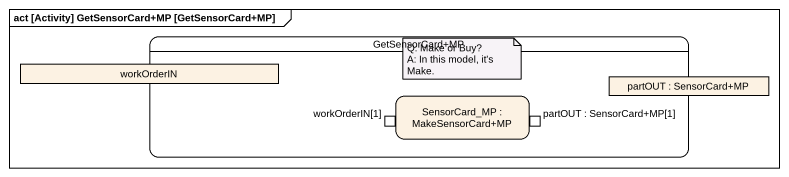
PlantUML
@startuml
mainframe act [Activity] GetSensorCard+MP [GetSensorCard+MP]
hide empty description
state "GetSensorCard+MP" as GetSensorCard_MP {
  state workOrderIN <<object>>
  state "partOUT : SensorCard+MP" as partOUT <<object>>
  state "SensorCard_MP : MakeSensorCard+MP" as SensorCard_MP {
    state "workOrderIN[1]" as workOrderIN_1 <<inputPin>>
    state "partOUT : SensorCard+MP[1]" as partOUT_SensorCard_MP_1 <<outputPin>>
  }
}
note as N1
  Q: Make or Buy?
  A: In this model, it's Make.
end note
@enduml
